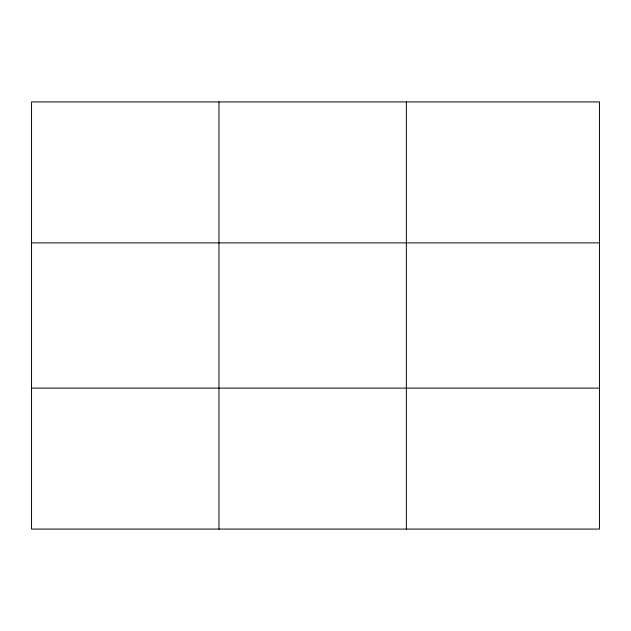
<?xml version="1.0" encoding="UTF-8"?>
<svg xmlns="http://www.w3.org/2000/svg" width="631" height="631" viewBox="0 0 631 631"><rect width="100%" height="100%" fill="white"/><g stroke="black" fill="none" stroke-linecap="round" stroke-linejoin="round"><path stroke-width="0.95" d="M218.957 529.086L218.957 101.914M406.364 529.086L406.364 101.914M31.55 242.88L599.45 242.88M31.55 388.12L599.45 388.12M599.45 505.589L599.45 529.086L31.55 529.086L31.55 101.914L599.45 101.914L599.45 505.589"/></g></svg>
